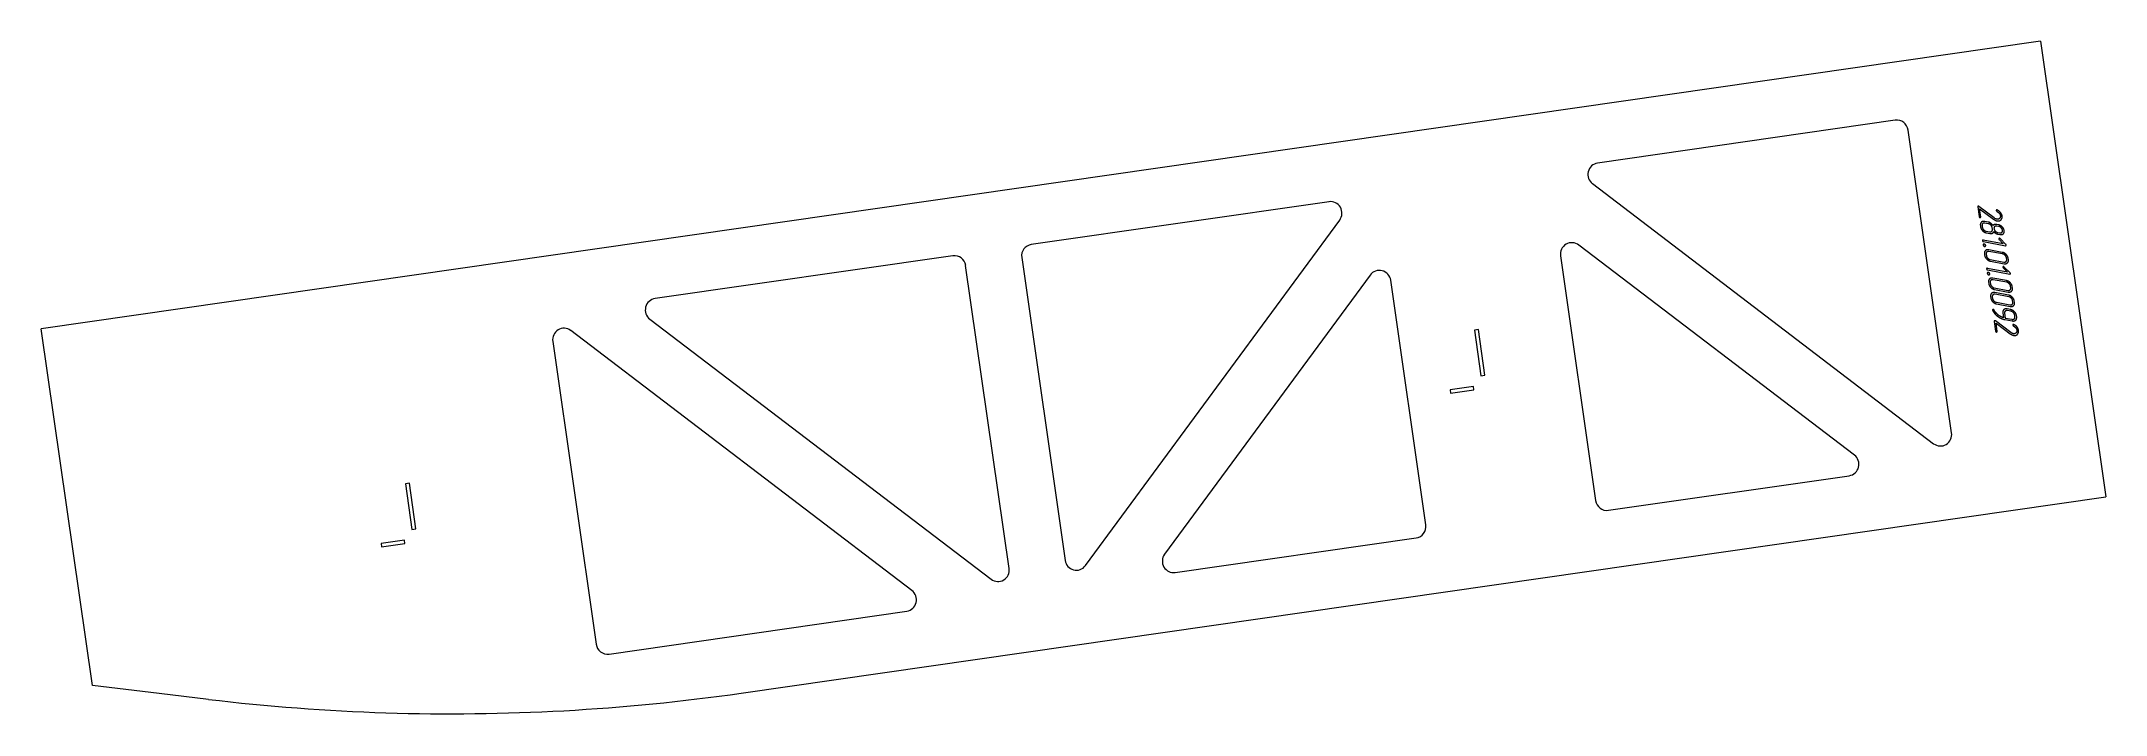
# Model space of a CAD drawing. Header units: millimetres. Extents: x -25 to 1771, y -7 to 579.
import ezdxf

# ---------------------------------------------------------------- set-up
doc = ezdxf.new("R2010")
doc.units = ezdxf.units.MM
doc.linetypes.add('K5LT_BASIC', pattern=[0])
doc.layers.add('Engraving', color=7, linetype='Continuous')

msp = doc.modelspace()

# ---------------------------------------------------------------- linework, layer by layer
at = {"color": 143, "linetype": 'K5LT_BASIC', "lineweight": 15, "true_color": 0x33acca}
for p, q in [((1714.4, 578.7), (-25.2, 328.9)), ((1714.4, 578.7), (1771.3, 182.8)), ((1588.2, 510.1), (1329.1, 472.8)), ((1637.2, 238.4), (1599.4, 501.6)), ((1324.6, 455), (1621.5, 229)), ((1095.4, 439.3), (836.3, 402.1)), ((883.4, 123), (1104.7, 423.4)), ((1552.6, 219.1), (1312.7, 401.6)), ((768.1, 392.3), (508.9, 355.1)), ((817, 120.6), (779.2, 383.8)), ((828, 390.8), (865.7, 127.6)), ((1296.8, 392.3), (1327.3, 179.6)), ((1131.1, 375.6), (952.3, 132.9)), ((1179.6, 158.4), (1149.1, 371)), ((19.3, 18.9), (-25.2, 328.9)), ((732.5, 101.3), (435.5, 327.3)), ((504.5, 337.2), (801.4, 111.2)), ((1225.4, 328.1), (1221.9, 327.6)), ((1221.9, 327.6), (1227.6, 288.1)), ((1231, 288.5), (1225.4, 328.1)), ((419.9, 317.9), (457.7, 54.7)), ((1227.6, 288.1), (1231, 288.5)), ((1221, 278.7), (1200.7, 275.8)), ((1200.7, 275.8), (1201.1, 272.8)), ((1201.1, 272.8), (1221.4, 275.8)), ((1221.4, 275.8), (1221, 278.7)), ((1338.6, 171.1), (1548.1, 201.2)), ((295.2, 194.6), (291.8, 194.1)), ((291.8, 194.1), (297.4, 154.5)), ((300.9, 155), (295.2, 194.6)), ((583.8, 12.2), (1771.3, 182.8)), ((290.9, 145.2), (270.6, 142.2)), ((291.3, 142.2), (290.9, 145.2)), ((297.4, 154.5), (300.9, 155)), ((961.6, 117), (1171.1, 147.1)), ((270.6, 142.2), (271, 139.3)), ((271, 139.3), (291.3, 142.2)), ((468.9, 46.2), (728, 83.5)), ((77.5, 12), (19.3, 18.9)), ((120.3, 6.8), (77.5, 12))]:
    msp.add_line(p, q, dxfattribs=at)
for centre, start, end in [((1306.7, 393.7), 52.7305, 188.1716), ((1139.2, 369.6), 8.1716, 143.6127), ((1337.2, 181), 188.1716, 278.1716), ((1169.7, 157), 278.1716, 8.1716)]:
    msp.add_arc(centre, 10, start, end, dxfattribs=at)
for centre, major_axis, start_param, end_param in [((1589.6, 500.2), (-1.42, 9.9), 4.712389, 6.283185), ((1330.5, 462.9), (-1.42, 9.9), 0, 2.356194), ((1096.8, 429.4), (1.42, -9.9), 0.785398, 3.141593), ((837.7, 392.2), (-1.42, 9.9), 0, 1.570796), ((769.5, 382.4), (-1.42, 9.9), 4.712389, 6.283185), ((510.3, 345.2), (-1.42, 9.9), 0, 2.356194), ((429.6, 319.3), (-1.42, 9.9), 5.497787, 7.853982), ((1627.4, 237), (1.42, -9.9), 5.497787, 7.853982), ((1546.7, 211.1), (1.42, -9.9), 0, 2.356194), ((875.5, 129), (1.42, -9.9), 4.712389, 7.068583), ((960.2, 126.9), (-1.42, 9.9), 0.785398, 3.141593), ((807.3, 119.2), (1.42, -9.9), 5.497787, 7.853982), ((726.6, 93.4), (1.42, -9.9), 0, 2.356194), ((467.4, 56.1), (1.42, -9.9), 4.712389, 6.283185)]:
    msp.add_ellipse(centre, major_axis=major_axis, ratio=0.98472, start_param=start_param, end_param=end_param, dxfattribs=at)
msp.add_open_spline([(120.3, 6.8), (171.6, 0.7), (274.7, -7.1), (429.8, -5.3), (532.7, 4.9), (583.8, 12.2)], degree=3, dxfattribs=at)
at = {"layer": 'Engraving', "color": 143, "linetype": 'K5LT_BASIC', "lineweight": 15, "true_color": 0x33acca}
for p, q in [((1659.9, 434.8), (1661.1, 426.4)), ((1674.3, 425.2), (1660.9, 435.2)), ((1661.5, 433.2), (1673.6, 424.2)), ((1662.5, 426.1), (1661.5, 433.2)), ((1677, 432), (1676.7, 432.1)), ((1662.2, 418.7), (1662.4, 417.3)), ((1663.7, 418.5), (1663.9, 417)), ((1668.9, 421.6), (1666, 422.1)), ((1669.1, 420.2), (1666.2, 420.7)), ((1667.2, 413.7), (1670.2, 413.1)), ((1672.7, 415.4), (1672.5, 416.8)), ((1674.9, 424.8), (1674.3, 425.2)), ((1675.5, 424.5), (1674.9, 424.8)), ((1677.9, 419.2), (1676.4, 419.5)), ((1678.1, 417.8), (1676.6, 418.1)), ((1682.7, 415.1), (1682.4, 415.9)), ((1682.9, 414.6), (1682.7, 415.1)), ((1682.9, 414.2), (1682.9, 414.6)), ((1682.1, 402.8), (1664.7, 406)), ((1664.9, 404.6), (1684.1, 401)), ((1667.4, 412.3), (1670.4, 411.7)), ((1681.3, 395.3), (1669.5, 397.5)), ((1681.5, 393.9), (1669.7, 396.1)), ((1677.4, 412.5), (1678.9, 412.2)), ((1677.6, 411.1), (1679.1, 410.8)), ((1678.5, 406.4), (1682.1, 402.8)), ((1679.1, 410.8), (1679.6, 410.7)), ((1684.5, 402.1), (1679.4, 407.2)), ((1679.6, 410.7), (1680.1, 410.7)), ((1680.1, 410.7), (1680.8, 410.7)), ((1665.7, 394.1), (1665.9, 392.7)), ((1667.2, 393.8), (1667.4, 392.4)), ((1685.7, 378.2), (1668.3, 381.4)), ((1668.5, 380), (1687.7, 376.4)), ((1670.8, 389.1), (1682.6, 386.9)), ((1671, 387.6), (1682.8, 385.4)), ((1682.1, 381.8), (1685.7, 378.2)), ((1688, 377.5), (1683, 382.5)), ((1685.1, 389.1), (1684.9, 390.5)), ((1686.6, 388.9), (1686.4, 390.3)), ((1669.3, 369.5), (1669.5, 368.1)), ((1670.7, 369.2), (1671, 367.8)), ((1684.9, 370.7), (1673.1, 372.9)), ((1685.1, 369.3), (1673.3, 371.5)), ((1674.3, 364.4), (1686.1, 362.2)), ((1674.5, 363), (1686.3, 360.8)), ((1686.7, 358.1), (1674.9, 360.3)), ((1688.7, 364.5), (1688.5, 365.9)), ((1690.1, 364.2), (1689.9, 365.6)), ((1671.1, 356.9), (1671.3, 355.5)), ((1672.6, 356.7), (1672.8, 355.2)), ((1672.8, 345.1), (1672.9, 344.8)), ((1675.4, 343.2), (1674.9, 343.8)), ((1686.9, 356.7), (1675.1, 358.9)), ((1675.5, 343), (1675.4, 343.2)), ((1675.9, 342.6), (1675.5, 343)), ((1676.1, 351.9), (1687.9, 349.7)), ((1676.3, 350.5), (1688.1, 348.3)), ((1681.7, 342.7), (1682.4, 338.5)), ((1683.2, 342.4), (1683.8, 338.2)), ((1688.5, 345.5), (1685.6, 346.1)), ((1688.7, 344.1), (1685.8, 344.7)), ((1690.5, 351.9), (1690.3, 353.3)), ((1691.9, 351.7), (1691.7, 353.1)), ((1674.2, 335.3), (1675.4, 326.9)), ((1688.6, 325.7), (1675.3, 335.7)), ((1676.9, 326.6), (1675.9, 333.7)), ((1675.9, 333.7), (1688, 324.6)), ((1683.4, 336.9), (1689.9, 335.7)), ((1683.8, 338.2), (1689.7, 337.1)), ((1689.3, 325.3), (1688.6, 325.7)), ((1689.8, 325), (1689.3, 325.3)), ((1689.9, 335.7), (1690.4, 335.6)), ((1690.4, 335.6), (1690.9, 335.6)), ((1690.9, 335.6), (1691.6, 335.7)), ((1691.3, 332.5), (1691, 332.6)), ((1692.3, 339.4), (1692.1, 340.8)), ((1693.8, 339.1), (1693.6, 340.5))]:
    msp.add_line(p, q, dxfattribs=at)
for points in [[(1660, 435.3), (1659.8, 435.1), (1659.9, 434.8)], [(1660.6, 435.4), (1660.2, 435.4), (1660, 435.3)], [(1660.9, 435.2), (1660.8, 435.3), (1660.6, 435.4)], [(1676.2, 432), (1676, 431.8), (1676.1, 431.5)], [(1676.1, 431.5), (1676.1, 431.3), (1676.3, 431.1)], [(1676.7, 432.1), (1676.4, 432.2), (1676.2, 432)], [(1679.9, 429.7), (1678.8, 431.1), (1677, 432)], [(1661.1, 426.4), (1661.1, 426.1), (1661.4, 425.8)], [(1661.4, 425.8), (1661.6, 425.6), (1661.9, 425.6)], [(1661.9, 425.6), (1662.2, 425.5), (1662.4, 425.7)], [(1663, 421.4), (1661.9, 420.3), (1662.2, 418.7)], [(1662.4, 425.7), (1662.6, 425.9), (1662.5, 426.1)], [(1662.4, 417.3), (1662.6, 415.6), (1664.1, 414.1)], [(1666, 422.1), (1664.1, 422.5), (1663, 421.4)], [(1664.2, 420.3), (1663.5, 419.6), (1663.7, 418.5)], [(1663.9, 417), (1664, 415.9), (1665, 414.9)], [(1664.1, 414.1), (1665.6, 412.6), (1667.4, 412.3)], [(1666.2, 420.7), (1665, 420.9), (1664.2, 420.3)], [(1665, 414.9), (1666, 413.9), (1667.2, 413.7)], [(1671.2, 420.6), (1670.1, 421.4), (1668.9, 421.6)], [(1671.4, 419), (1670.4, 419.9), (1669.1, 420.2)], [(1670.2, 413.1), (1671.4, 412.9), (1672.1, 413.6)], [(1673.2, 418.6), (1672.3, 419.8), (1671.2, 420.6)], [(1672.5, 416.8), (1672.3, 418), (1671.4, 419)], [(1672.1, 413.6), (1672.9, 414.2), (1672.7, 415.4)], [(1672.6, 411.9), (1673.6, 412.4), (1674, 413.3)], [(1674.5, 419.4), (1673.7, 419.2), (1673.2, 418.6)], [(1673.6, 424.2), (1674.6, 423.5), (1675.3, 423.1)], [(1674.6, 417.7), (1673.9, 417), (1674.1, 415.8)], [(1674, 413.3), (1674.8, 412.3), (1675.7, 411.8)], [(1674.1, 415.8), (1674.2, 414.7), (1675.2, 413.7)], [(1676.4, 419.5), (1675.4, 419.7), (1674.5, 419.4)], [(1676.6, 418.1), (1675.4, 418.3), (1674.6, 417.7)], [(1675.2, 413.7), (1676.2, 412.7), (1677.4, 412.5)], [(1675.3, 423.1), (1676.1, 422.8), (1676.8, 422.6)], [(1676.6, 424.1), (1676, 424.2), (1675.5, 424.5)], [(1676.3, 431.1), (1676.4, 430.9), (1676.6, 430.8)], [(1676.6, 430.8), (1678.1, 430), (1678.8, 429.1)], [(1678.9, 424.8), (1678.1, 423.8), (1676.6, 424.1)], [(1676.8, 422.6), (1678.9, 422.3), (1680.2, 423.6)], [(1681.2, 417.4), (1679.6, 418.9), (1677.9, 419.2)], [(1680.3, 416.6), (1679.4, 417.6), (1678.1, 417.8)], [(1678.8, 429.1), (1679.5, 428.1), (1679.6, 427.2)], [(1679.5, 425.8), (1679.3, 425.2), (1678.9, 424.8)], [(1679.6, 427.2), (1679.7, 426.5), (1679.5, 425.8)], [(1681.1, 427), (1680.9, 428.4), (1679.9, 429.7)], [(1680.2, 423.6), (1681.4, 425), (1681.1, 427)], [(1681.5, 414.4), (1681.3, 415.6), (1680.3, 416.6)], [(1680.9, 412.6), (1681.6, 413.3), (1681.5, 414.4)], [(1682.4, 415.9), (1682, 416.7), (1681.2, 417.4)], [(1682.1, 411.4), (1683.2, 412.4), (1682.9, 414.2)], [(1664.2, 405.9), (1664.1, 405.6), (1664.1, 405.5)], [(1664.1, 405.5), (1664.1, 405.1), (1664.3, 404.9)], [(1664.7, 406), (1664.3, 406.1), (1664.2, 405.9)], [(1664.3, 404.9), (1664.6, 404.7), (1664.9, 404.6)], [(1664.8, 402.4), (1664.6, 402.1), (1664.6, 401.6)], [(1664.6, 401.6), (1664.7, 401.1), (1665.1, 400.8)], [(1665.6, 402.5), (1665.2, 402.6), (1664.8, 402.4)], [(1665.1, 400.8), (1665.5, 400.5), (1665.9, 400.4)], [(1666.3, 402.1), (1665.8, 402.4), (1665.6, 402.5)], [(1666.6, 396.8), (1665.5, 395.7), (1665.7, 394.1)], [(1665.9, 400.4), (1666.3, 400.3), (1666.6, 400.6)], [(1666.9, 401.2), (1666.8, 401.8), (1666.3, 402.1)], [(1666.6, 400.6), (1666.9, 400.9), (1666.9, 401.2)], [(1669.5, 397.5), (1667.7, 397.9), (1666.6, 396.8)], [(1667.8, 395.6), (1667, 394.9), (1667.2, 393.8)], [(1669.7, 396.1), (1668.6, 396.3), (1667.8, 395.6)], [(1670.4, 411.7), (1671.6, 411.5), (1672.6, 411.9)], [(1675.7, 411.8), (1676.5, 411.3), (1677.6, 411.1)], [(1678.4, 407.4), (1678.2, 407.2), (1678.2, 406.9)], [(1678.2, 406.9), (1678.3, 406.6), (1678.5, 406.4)], [(1678.9, 407.5), (1678.6, 407.5), (1678.4, 407.4)], [(1678.9, 412.2), (1680.2, 412), (1680.9, 412.6)], [(1679.4, 407.2), (1679, 407.4), (1678.9, 407.5)], [(1680.8, 410.7), (1681.6, 410.9), (1682.1, 411.4)], [(1684.6, 393.5), (1683.1, 395), (1681.3, 395.3)], [(1684.1, 401), (1684.4, 401), (1684.6, 401.2)], [(1684.7, 401.6), (1684.7, 401.9), (1684.5, 402.1)], [(1684.6, 401.2), (1684.8, 401.3), (1684.7, 401.6)], [(1665.9, 392.7), (1666.2, 390.9), (1667.7, 389.5)], [(1667.4, 392.4), (1667.6, 391.3), (1668.5, 390.3)], [(1667.7, 381.3), (1667.6, 381), (1667.6, 380.8)], [(1667.6, 380.8), (1667.7, 380.5), (1667.9, 380.3)], [(1667.7, 389.5), (1669.1, 388), (1671, 387.6)], [(1668.3, 381.4), (1667.9, 381.5), (1667.7, 381.3)], [(1667.9, 380.3), (1668.1, 380.1), (1668.5, 380)], [(1668.4, 377.7), (1668.1, 377.5), (1668.2, 377)], [(1669.1, 377.9), (1668.7, 378), (1668.4, 377.7)], [(1668.5, 390.3), (1669.5, 389.3), (1670.8, 389.1)], [(1669.9, 377.5), (1669.4, 377.8), (1669.1, 377.9)], [(1670.4, 376.6), (1670.3, 377.1), (1669.9, 377.5)], [(1683.8, 392.7), (1682.8, 393.7), (1681.5, 393.9)], [(1681.9, 382.7), (1681.7, 382.6), (1681.8, 382.3)], [(1681.8, 382.3), (1681.8, 382), (1682.1, 381.8)], [(1682.4, 382.9), (1682.1, 382.9), (1681.9, 382.7)], [(1683, 382.5), (1682.6, 382.8), (1682.4, 382.9)], [(1682.6, 386.9), (1683.8, 386.6), (1684.5, 387.3)], [(1682.8, 385.4), (1684.6, 385.1), (1685.7, 386.1)], [(1684.9, 390.5), (1684.7, 391.7), (1683.8, 392.7)], [(1684.5, 387.3), (1685.3, 388), (1685.1, 389.1)], [(1686.4, 390.3), (1686.1, 392), (1684.6, 393.5)], [(1685.7, 386.1), (1686.8, 387.1), (1686.6, 388.9)], [(1688.3, 377), (1688.2, 377.3), (1688, 377.5)], [(1668.2, 377), (1668.3, 376.5), (1668.7, 376.2)], [(1668.7, 376.2), (1669, 375.8), (1669.4, 375.8)], [(1670.1, 372.2), (1669, 371.1), (1669.3, 369.5)], [(1669.4, 375.8), (1669.8, 375.7), (1670.1, 376)], [(1669.5, 368.1), (1669.7, 366.3), (1671.2, 364.8)], [(1670.1, 376), (1670.5, 376.2), (1670.4, 376.6)], [(1673.1, 372.9), (1671.2, 373.2), (1670.1, 372.2)], [(1671.3, 371), (1670.6, 370.3), (1670.7, 369.2)], [(1671, 367.8), (1671.1, 366.7), (1672.1, 365.7)], [(1671.9, 359.6), (1670.8, 358.5), (1671.1, 356.9)], [(1671.2, 364.8), (1672.7, 363.4), (1674.5, 363)], [(1673.3, 371.5), (1672.1, 371.7), (1671.3, 371)], [(1674.9, 360.3), (1673, 360.7), (1671.9, 359.6)], [(1672.1, 365.7), (1673, 364.7), (1674.3, 364.4)], [(1688.2, 368.9), (1686.7, 370.4), (1684.9, 370.7)], [(1687.3, 368.1), (1686.3, 369.1), (1685.1, 369.3)], [(1686.1, 362.2), (1687.3, 362), (1688.1, 362.7)], [(1686.3, 360.8), (1688.2, 360.5), (1689.3, 361.5)], [(1688.5, 365.9), (1688.3, 367.1), (1687.3, 368.1)], [(1687.7, 376.4), (1688, 376.4), (1688.2, 376.5)], [(1688.1, 362.7), (1688.8, 363.3), (1688.7, 364.5)], [(1688.2, 376.5), (1688.3, 376.7), (1688.3, 377)], [(1689.9, 365.6), (1689.7, 367.4), (1688.2, 368.9)], [(1689.3, 361.5), (1690.4, 362.5), (1690.1, 364.2)], [(1671.3, 355.5), (1671.5, 353.8), (1673, 352.3)], [(1673.2, 358.4), (1672.4, 357.8), (1672.6, 356.7)], [(1672.8, 355.2), (1672.9, 354.1), (1673.9, 353.1)], [(1672.9, 345.5), (1672.8, 345.2), (1672.8, 345.1)], [(1673.4, 345.6), (1673.1, 345.7), (1672.9, 345.5)], [(1672.9, 344.8), (1674.5, 341.6), (1677.5, 339.5)], [(1673, 352.3), (1674.5, 350.8), (1676.3, 350.5)], [(1675.1, 358.9), (1673.9, 359.1), (1673.2, 358.4)], [(1673.9, 345.5), (1673.7, 345.6), (1673.4, 345.6)], [(1673.9, 353.1), (1674.9, 352.1), (1676.1, 351.9)], [(1674.2, 345), (1674, 345.3), (1673.9, 345.5)], [(1674.9, 343.8), (1674.4, 344.5), (1674.2, 345)], [(1678.1, 340.5), (1676.7, 341.6), (1675.9, 342.6)], [(1682.6, 345.5), (1681.5, 344.5), (1681.7, 342.7)], [(1685.6, 346.1), (1683.7, 346.4), (1682.6, 345.5)], [(1683.8, 344.2), (1683.1, 343.5), (1683.2, 342.4)], [(1685.8, 344.7), (1684.6, 344.9), (1683.8, 344.2)], [(1690, 356.3), (1688.5, 357.8), (1686.7, 358.1)], [(1689.1, 355.5), (1688.1, 356.5), (1686.9, 356.7)], [(1687.9, 349.7), (1689.1, 349.4), (1689.9, 350.1)], [(1688.1, 348.3), (1690, 347.9), (1691.1, 348.9)], [(1691.8, 343.7), (1690.3, 345.2), (1688.5, 345.5)], [(1690.9, 342.9), (1690, 343.9), (1688.7, 344.1)], [(1690.3, 353.3), (1690.1, 354.5), (1689.1, 355.5)], [(1689.9, 350.1), (1690.6, 350.8), (1690.5, 351.9)], [(1691.7, 353.1), (1691.5, 354.8), (1690, 356.3)], [(1692.1, 340.8), (1691.9, 342), (1690.9, 342.9)], [(1691.1, 348.9), (1692.2, 349.9), (1691.9, 351.7)], [(1693.6, 340.5), (1693.3, 342.3), (1691.8, 343.7)], [(1674.4, 335.7), (1674.2, 335.6), (1674.2, 335.3)], [(1674.9, 335.8), (1674.6, 335.9), (1674.4, 335.7)], [(1675.3, 335.7), (1675.1, 335.8), (1674.9, 335.8)], [(1675.4, 326.9), (1675.5, 326.6), (1675.7, 326.3)], [(1675.7, 326.3), (1676, 326.1), (1676.3, 326)], [(1676.3, 326), (1676.5, 326), (1676.7, 326.2)], [(1676.7, 326.2), (1676.9, 326.4), (1676.9, 326.6)], [(1677.5, 339.5), (1680.3, 337.5), (1683.4, 336.9)], [(1680.3, 339.3), (1679.1, 339.8), (1678.1, 340.5)], [(1682.4, 338.5), (1681.4, 338.7), (1680.3, 339.3)], [(1688, 324.6), (1689, 324), (1689.7, 323.6)], [(1689.7, 337.1), (1691, 336.9), (1691.7, 337.5)], [(1689.7, 323.6), (1690.4, 323.3), (1691.1, 323.1)], [(1690.9, 324.6), (1690.4, 324.7), (1689.8, 325)], [(1690.5, 332.5), (1690.4, 332.3), (1690.4, 332)], [(1690.4, 332), (1690.5, 331.8), (1690.6, 331.6)], [(1691, 332.6), (1690.7, 332.7), (1690.5, 332.5)], [(1690.6, 331.6), (1690.7, 331.4), (1691, 331.3)], [(1693.3, 325.3), (1692.4, 324.3), (1690.9, 324.6)], [(1691, 331.3), (1692.4, 330.5), (1693.1, 329.6)], [(1691.1, 323.1), (1693.2, 322.7), (1694.5, 324.1)], [(1694.3, 330.2), (1693.2, 331.6), (1691.3, 332.5)], [(1691.6, 335.7), (1692.4, 335.8), (1692.9, 336.3)], [(1691.7, 337.5), (1692.4, 338.2), (1692.3, 339.4)], [(1692.9, 336.3), (1694, 337.3), (1693.8, 339.1)], [(1693.1, 329.6), (1693.8, 328.6), (1693.9, 327.7)], [(1693.9, 326.3), (1693.7, 325.7), (1693.3, 325.3)], [(1693.9, 327.7), (1694, 327), (1693.9, 326.3)], [(1695.4, 327.4), (1695.2, 328.9), (1694.3, 330.2)], [(1694.5, 324.1), (1695.7, 325.4), (1695.4, 327.4)]]:
    msp.add_open_spline(points, degree=2, dxfattribs=at)

doc.saveas('drawing.dxf')
